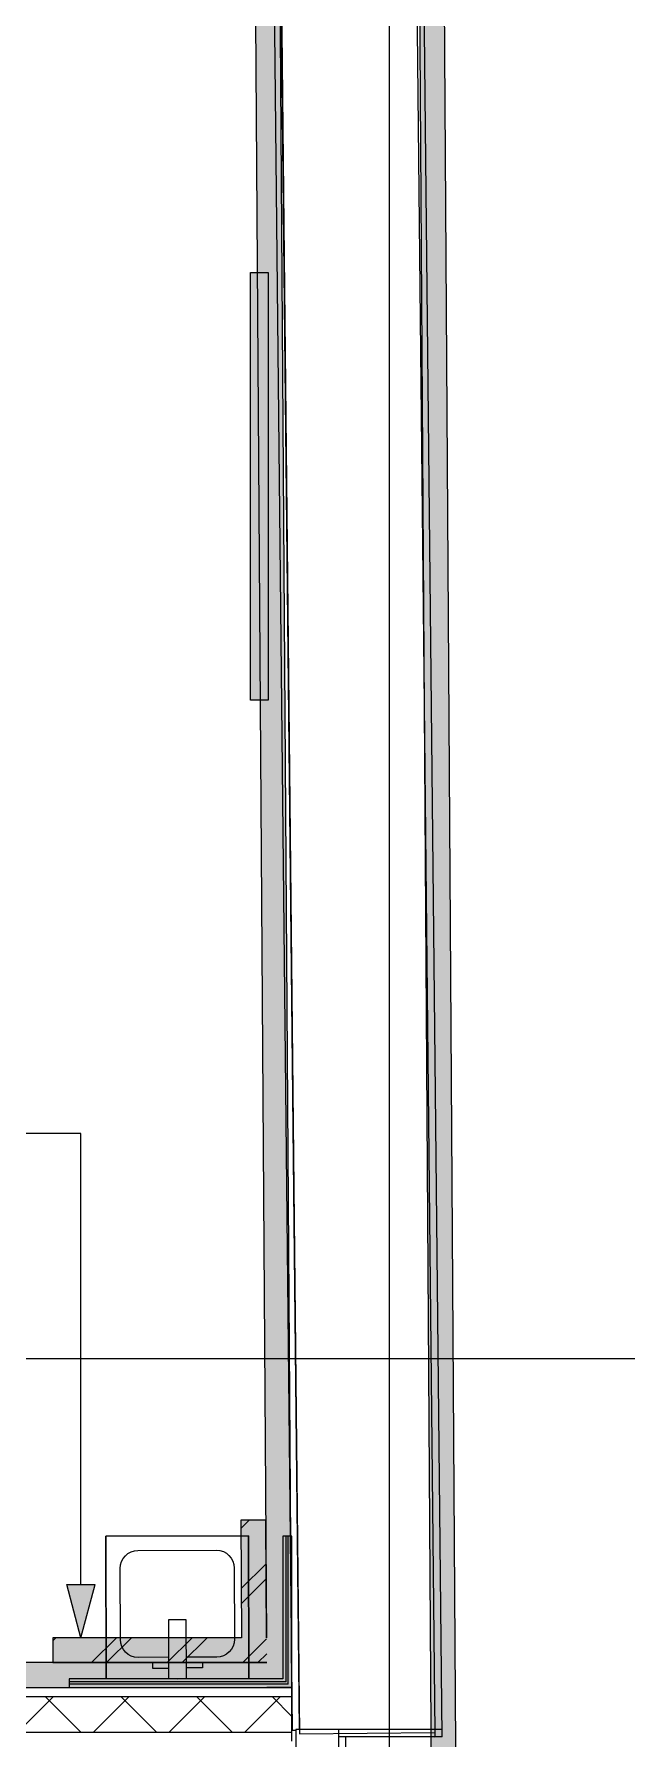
# Model space of a CAD drawing. Header units: millimetres. Extents: x 0 to 1189, y 0 to 841.
# Drawn here: x 293.7 to 310.33, y 406.71 to 454.52 of the extents above; entities that cross this region are included whole.
import ezdxf

# ---------------------------------------------------------------- set-up
doc = ezdxf.new("R2010")
doc.units = ezdxf.units.MM

msp = doc.modelspace()

# ---------------------------------------------------------------- hatches: boundary and pattern name
at = {"true_color": 0xf1d696}
h = msp.add_hatch(color=41, dxfattribs=at)
h.dxf.hatch_style = 2
h.paths.add_polyline_path([(305.741467, 374.821343), (305.041466, 374.821343), (304.306465, 487.121515), (305.007466, 487.121515)])
h = msp.add_hatch(color=41, dxfattribs=at)
h.dxf.hatch_style = 2
h.paths.add_polyline_path([(299.715458, 483.84751), (300.415459, 483.84951), (300.92746, 408.844395), (300.227459, 408.844395)])
at = {"true_color": 0x999999}
h = msp.add_hatch(color=253, dxfattribs=at)
h.dxf.hatch_style = 2
h.paths.add_polyline_path([(300.270459, 435.835437), (299.770458, 435.835437), (299.770458, 447.835455), (300.270459, 447.835455)])
at = {"true_color": 0xfd8379}
h = msp.add_hatch(color=11, dxfattribs=at)
h.dxf.hatch_style = 2
h.paths.add_polyline_path([(300.223459, 409.544396), (299.523458, 409.544396), (299.500458, 412.839401), (300.200459, 412.843401)])
at = {"true_color": 0x0077b0}
h = msp.add_hatch(color=144, dxfattribs=at)
h.dxf.hatch_style = 2
h.paths.add_polyline_path([(295.016451, 409.544396), (294.61645, 411.036399), (295.416451, 411.036399)])
at = {"true_color": 0xfd8379}
h = msp.add_hatch(color=11, dxfattribs=at)
h.dxf.hatch_style = 2
h.paths.add_polyline_path([(300.223459, 409.544396), (300.227459, 408.844395), (294.22745, 408.844395), (294.22745, 409.544396)])
at = {"true_color": 0xdcd214}
h = msp.add_hatch(color=52, dxfattribs=at)
h.dxf.hatch_style = 2
h.paths.add_polyline_path([(300.227459, 408.844395), (300.232459, 408.144394), (241.738369, 408.144394), (241.734369, 408.844395)])
at = {"true_color": 0xf1d696}
h = msp.add_hatch(color=41, dxfattribs=at)
h.dxf.hatch_style = 2
h.paths.add_polyline_path([(300.93246, 408.144394), (300.232459, 408.144394), (300.227459, 408.844395)])
h = msp.add_hatch(color=41, dxfattribs=at)
h.dxf.hatch_style = 2
h.paths.add_polyline_path([(300.227459, 408.844395), (300.92746, 408.844395), (300.93246, 408.144394)])

# ---------------------------------------------------------------- linework, layer by layer
at = {"color": 7, "lineweight": 0}
for points in [[(303.672464, 237.628134), (303.672464, 730.151886)], [(304.306465, 487.121515), (305.045466, 374.121342)], [(305.741467, 374.821343), (305.006466, 487.121515)], [(300.93246, 408.144394), (300.410459, 484.549511)], [(299.715458, 483.84751), (300.223459, 409.544396)], [(300.337459, 465.405482), (300.94546, 406.951392)], [(300.537459, 465.407482), (301.14646, 406.846392)], [(304.337465, 465.447482), (304.946466, 406.886392)], [(305.147466, 406.768392), (304.537465, 465.449482)], [(301.14446, 406.966392), (300.618459, 457.61847)], [(202.529309, 417.371408), (863.72632, 417.371408)], [(300.200459, 412.843401), (299.500458, 412.839401)], [(299.500458, 412.839401), (299.523458, 409.544396)], [(299.502458, 412.609401), (299.733458, 412.840401)], [(300.223459, 409.544396), (300.200459, 412.843401)], [(299.713458, 412.400401), (295.713452, 412.388401)], [(295.713452, 412.388401), (299.713458, 412.400401)], [(295.713452, 412.388401), (295.725452, 408.394395)], [(295.725452, 408.394395), (295.713452, 412.388401)], [(299.725458, 408.400395), (299.713458, 412.400401)], [(299.713458, 412.400401), (299.725458, 408.400395)], [(300.682459, 412.394401), (300.682459, 408.394395)], [(300.93246, 412.394401), (300.682459, 412.394401)], [(300.77246, 408.304394), (300.77246, 412.394401)], [(300.83246, 408.244394), (300.83246, 412.394401)], [(300.93246, 406.644392), (300.93246, 412.394401)], [(296.116452, 411.489399), (296.126572, 411.591085), (296.155593, 411.684822), (296.201513, 411.769628), (296.262328, 411.843525), (296.336033, 411.904531), (296.420625, 411.950666), (296.514099, 411.979949), (296.614453, 411.9904)], [(296.614453, 411.9904), (298.814457, 411.9974)], [(298.814457, 411.9974), (298.916855, 411.987279), (299.010457, 411.958244), (299.095246, 411.912287), (299.169207, 411.8514), (299.230324, 411.777576), (299.276582, 411.692806), (299.305965, 411.599083), (299.316457, 411.498399)], [(296.122452, 409.489396), (296.116452, 411.489399)], [(299.316457, 411.498399), (299.322457, 409.498396)], [(299.513458, 410.924398), (300.208459, 411.6194)], [(299.516458, 410.502398), (300.211459, 411.198399)], [(297.970455, 410.044397), (297.470454, 410.043397)], [(297.470454, 410.043397), (297.475454, 408.394395)], [(297.975455, 408.394395), (297.970455, 410.044397)], [(294.22745, 409.456396), (294.31545, 409.544396)], [(299.523458, 409.544396), (294.22745, 409.544396)], [(294.22745, 409.544396), (294.22745, 408.844395)], [(295.312451, 408.844395), (296.012452, 409.544396)], [(295.736452, 408.844395), (296.436453, 409.544396)], [(296.623453, 408.990396), (296.521767, 409.000517), (296.428031, 409.029552), (296.343224, 409.075509), (296.269328, 409.136396), (296.208322, 409.21022), (296.162187, 409.29499), (296.132904, 409.388713), (296.122452, 409.489396)], [(297.433454, 408.844395), (298.133455, 409.544396)], [(297.857455, 408.844395), (298.557456, 409.544396)], [(299.322457, 409.498396), (299.312336, 409.396711), (299.283301, 409.302974), (299.237344, 409.218167), (299.176457, 409.144271), (299.102633, 409.083265), (299.017863, 409.03713), (298.92414, 409.007847), (298.823457, 408.997396)], [(299.554458, 408.844395), (300.223459, 409.512396)], [(300.227459, 408.844395), (241.734369, 408.844395)], [(294.22745, 408.844395), (300.227459, 408.844395)], [(297.473454, 408.993396), (296.623453, 408.990396)], [(297.474454, 408.843395), (297.024454, 408.841395)], [(297.024454, 408.841395), (297.024454, 408.691395)], [(298.823457, 408.997396), (297.973455, 408.994396)], [(297.974455, 408.844395), (298.424456, 408.846395)], [(298.424456, 408.846395), (298.424456, 408.696395)], [(299.979458, 408.844395), (300.226459, 409.091396)], [(300.682459, 408.394395), (294.68245, 408.394395)], [(294.68245, 408.394395), (294.68245, 408.144394)], [(297.024454, 408.691395), (297.474454, 408.693395)], [(297.725455, 408.394395), (299.725458, 408.400395)], [(299.725458, 408.400395), (297.725455, 408.394395)], [(298.424456, 408.696395), (297.974455, 408.694395)], [(241.038368, 408.144394), (300.93246, 408.144394)], [(241.038368, 407.894394), (300.93246, 407.894394)], [(241.738369, 408.144394), (300.232459, 408.144394)], [(293.248448, 406.894392), (294.24845, 407.894394)], [(295.013451, 406.894392), (294.013449, 407.894394)], [(300.77246, 408.304394), (294.68245, 408.304394)], [(300.83246, 408.244394), (294.68245, 408.244394)], [(295.369451, 406.894392), (296.369453, 407.894394)], [(297.134454, 406.894392), (296.134452, 407.894394)], [(297.491455, 406.894392), (298.491456, 407.894394)], [(299.255457, 406.894392), (298.255456, 407.894394)], [(299.612458, 406.894392), (300.612459, 407.894394)], [(300.93246, 408.144394), (300.232459, 408.144394)], [(300.93246, 407.338393), (300.377459, 407.894394)], [(300.94546, 406.951392), (301.04546, 406.952392)], [(302.245462, 406.966392), (301.04546, 406.966392)], [(301.04546, 406.966392), (301.04546, 401.366384)], [(305.145466, 406.966392), (302.245462, 406.966392)], [(302.245462, 406.966392), (302.245462, 396.766377)], [(305.145466, 406.766392), (305.145466, 406.966392)], [(241.038368, 406.894392), (300.93246, 406.894392)], [(301.14646, 406.846392), (304.946466, 406.886392)], [(305.145466, 406.766392), (302.245462, 406.766392)], [(302.445462, 396.766377), (302.445462, 406.766392)], [(304.946466, 406.886392), (304.947466, 406.766392)], [(304.947466, 406.766392), (305.147466, 406.768392)]]:
    msp.add_lwpolyline(points, dxfattribs=at)
at = {"color": 253, "lineweight": 0, "true_color": 0x999999}
for points in [[(299.770458, 435.835437), (299.770458, 447.835455)], [(299.770458, 447.835455), (300.270459, 447.835455)], [(300.270459, 447.835455), (300.270459, 435.835437)], [(300.270459, 435.835437), (299.770458, 435.835437)]]:
    msp.add_lwpolyline(points, dxfattribs=at)
at = {"color": 144, "lineweight": 0, "true_color": 0x0077b0}
for points in [[(295.016451, 423.686418), (285.016435, 423.686418)], [(295.016451, 411.036399), (295.016451, 423.686418)], [(294.61645, 411.036399), (295.416451, 411.036399)], [(295.016451, 409.544396), (294.61645, 411.036399)], [(295.016451, 409.544396), (295.416451, 411.036399)]]:
    msp.add_lwpolyline(points, dxfattribs=at)

doc.saveas('drawing.dxf')
